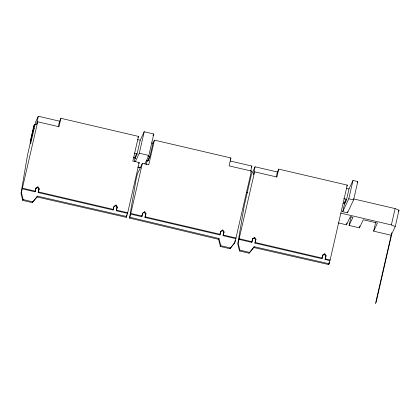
<?xml version="1.0" encoding="UTF-8"?>
<svg xmlns="http://www.w3.org/2000/svg" width="420" height="420" viewBox="0 0 420 420"><rect width="100%" height="100%" fill="white"/><g stroke="black" fill="none" stroke-linecap="round" stroke-linejoin="round"><path stroke-width="0.63" d="M34.429 124.462L30.686 140.8L30.109 142.034L33.847 125.695L34.429 124.462L35.705 124.761M60.916 118.314L59.556 121.191L38.309 116.235L36.377 124.672L37.732 121.79L58.984 126.745L60.916 118.314L138.479 136.411L132.836 161.049L139.214 162.535L127.712 212.741L126.31 217.34L37.002 196.975L32.303 202.629L22.738 200.398L21 193.331L27.505 155.148L33.175 130.379L34.146 128.321M37.732 121.79L21.389 192.507L23.126 199.573L22.738 200.398M22.234 188.816L34.981 191.793L35.999 188.013L37.952 186.805L39.186 188.759L38.173 192.533L113.08 210.011L114.093 206.231L116.051 205.023L117.28 206.976L116.267 210.756L127.423 213.355M34.981 191.793L35.999 188.013M38.173 192.533L39.186 188.759M58.254 126.887L59.556 121.191M113.08 210.011L113.804 206.85L115.757 205.637L116.051 205.023M116.267 210.756L117.28 206.976M134.305 161.548L135.314 157.127M133.471 157.453L134.668 157.731L135.077 158.382L135.35 157.185M135.077 158.382L136.983 154.334L140.212 140.238L144.212 131.754L153.773 133.985L148.853 155.463L144.858 163.947M135.292 161.716L139.293 153.232L144.212 131.754M126.31 217.34L126.892 214.809M129.496 218.085L135.881 180.432L137.361 173.975L142.401 163.28L148.775 164.766L154.418 140.128L230.921 157.972L229.11 165.879L251.422 171.082L234.959 242.329L229.934 248.729L220.369 246.498L218.605 239.337L218.993 238.513L129.885 217.261L129.496 218.085L218.605 239.337M129.885 217.261L142.401 163.28M146.191 164.724L147.205 160.303M146.491 160.487L147.887 161.091L148.176 159.841M147.887 161.091L149.793 157.048L152.964 143.209L154.418 140.128M130.609 214.1L141.766 216.704L142.49 213.539L144.448 212.331L144.737 211.712L145.971 213.665L144.953 217.445L219.865 234.922L220.878 231.142L222.836 229.929L224.065 231.882L223.052 235.662L235.804 238.639M141.766 216.704L142.784 212.924L144.737 211.712M144.953 217.445L145.971 213.665M219.865 234.922L220.589 231.756L222.542 230.548L222.836 229.929M223.052 235.662L224.065 231.882M250.719 171.119L251.879 166.058L230.202 161.002M235.274 240.077L234.57 243.149L229.934 248.729M255.066 166.798L253.255 174.704L254.609 171.827L276.922 177.03L278.733 169.124L347.267 185.115L330.125 259.959L328.724 264.569L253.764 247.527L249.06 253.192L239.495 250.96L237.757 243.894L244.256 205.711L251.381 174.615L255.066 166.798L277.379 172.006L278.733 169.124M254.609 171.827L238.145 243.07L239.883 250.142L239.495 250.96M238.991 239.379L251.738 242.356L252.756 238.576L254.709 237.368L255.943 239.321L254.929 243.101L321.867 258.715L322.88 254.935L324.839 253.727L326.067 255.68L325.054 259.46L329.837 260.573M251.738 242.356L252.756 238.576M254.929 243.101L255.943 239.321M276.218 177.067L277.379 172.006M321.867 258.715L322.88 254.935M325.054 259.46L326.067 255.68M328.724 264.569L329.301 262.033M342.983 202.991L344.18 203.27L344.589 203.921L346.495 199.878L348.999 188.942L353 180.458L357.782 181.571L353.588 199.889L347.487 212.83L342.704 211.712L344.731 202.876M344.589 203.921L345.119 201.616M342.704 211.712L348.805 198.776L353 180.458M347.487 212.83L347.776 211.565M338.331 222.925L346.474 224.821L346.904 222.936M353.488 198.891L395.11 208.598L399 210.194L395.257 226.532L391.151 235.247L373.643 231.163L377.459 223.062L363.269 219.755L359.452 227.85L349.088 225.435L351.104 216.636M359.452 227.85L359.882 225.965M373.643 231.163L375.659 222.364M395.257 226.532L391.367 224.936L395.11 208.598M375.459 303.765L391.151 235.247M391.293 234.617L391.729 232.733M376.094 302.416L391.786 233.893M38.309 116.235L35.721 121.721L30.676 143.472L30.802 143.199M35.705 188.627L37.663 187.42L37.952 186.805M32.303 202.629L37.391 196.151L126.698 216.521M37.002 196.975L37.391 196.151M137.996 137.434L138.479 136.411M134.668 157.731L136.573 153.683L134.185 153.127M138.684 163.663L139.214 162.535M152.975 135.681L153.773 133.985M147.683 160.766L149.588 156.723L147.798 156.303M230.375 159.122L230.921 157.972M251.349 167.171L251.879 166.058M250.882 172.237L251.422 171.082M220.369 246.498L220.757 245.679L218.993 238.513M252.462 239.195L254.42 237.983L254.709 237.368M249.06 253.192L254.153 246.708L329.107 263.744M253.764 247.527L254.153 246.708M346.784 186.139L347.267 185.115M344.18 203.27L346.085 199.227L343.697 198.671M357.226 182.753L357.782 181.571M322.592 255.554L324.544 254.341L324.839 253.727M346.474 224.821L350.291 216.725L352.905 217.334L349.088 225.435M398.454 211.355L399 210.194M137.666 139.64L140.212 140.238M151.688 142.916L152.964 143.209M346.453 188.344L348.999 188.942M348.805 198.776L353.588 199.889M139.293 153.232L148.853 155.463M340.835 213.15L391.367 224.936M137.755 167.008L140.306 167.601M137.959 167.197L140.511 167.79M246.451 192.502L247.727 192.801M22.523 188.202L35.275 191.173M38.462 191.919L113.368 209.391M116.555 210.137L127.712 212.741M130.904 213.481L142.06 216.085M145.247 216.83L220.154 234.302M223.34 235.048L236.093 238.019M239.279 238.765L252.032 241.736M255.218 242.482L322.156 258.095M325.343 258.841L330.125 259.959M23.126 199.573L32.692 201.805M220.757 245.679L230.323 247.91M239.883 250.142L249.443 252.368M346.085 199.227L346.495 199.878M324.544 254.341L325.778 256.295M254.42 237.983L255.649 239.935M222.542 230.548L223.776 232.502M149.588 156.723L149.793 157.048M136.573 153.683L136.983 154.334M144.448 212.331L145.677 214.284M115.757 205.637L116.991 207.59M37.663 187.42L38.897 189.373"/></g></svg>
